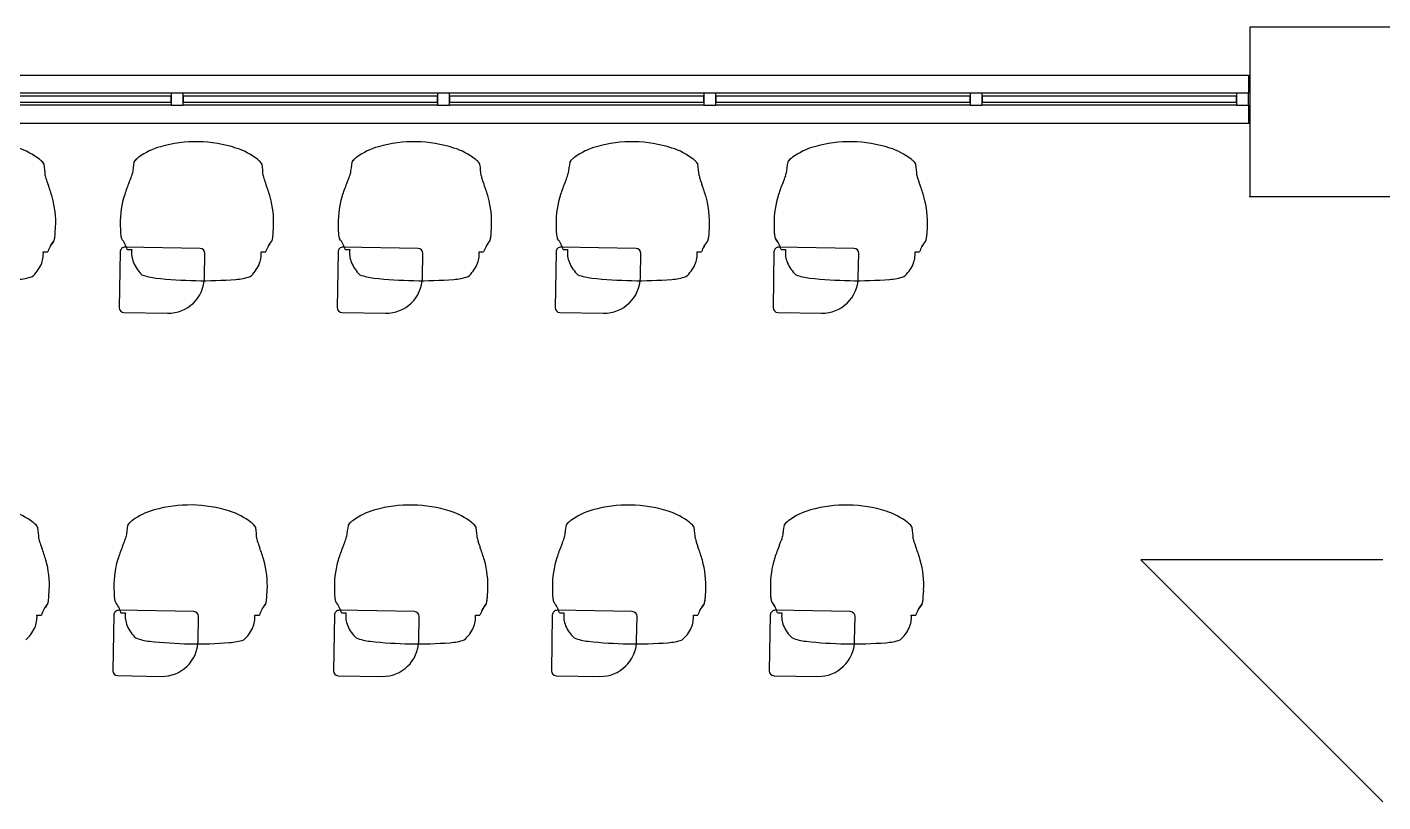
# Model space of a CAD drawing. Header units: inches. Extents: x 318758 to 339823, y 367287 to 384892.
# Drawn here: x 322164 to 327763, y 381690 to 384889 of the extents above; entities that cross this region are included whole.
import ezdxf

# ---------------------------------------------------------------- set-up
doc = ezdxf.new("R2010")
doc.units = ezdxf.units.IN
doc.header["$MEASUREMENT"] = 0
doc.layers.add('freecads.com', color=7, linetype='Continuous')

msp = doc.modelspace()

# ---------------------------------------------------------------- linework, layer by layer
at = {"layer": 'freecads.com'}
for p, q in [((327912.6, 384889), (327212.6, 384889)), ((327212.6, 384889), (327212.6, 384189)), ((319462.7, 384691), (327208.3, 384691)), ((327208.3, 384691), (327208.3, 384616)), ((322758.4, 384616), (321708.4, 384616)), ((322758.4, 384603.5), (321708.4, 384603.5)), ((321708.4, 384578.5), (322758.4, 384578.5)), ((322758.4, 384578.5), (322758.4, 384603.5)), ((323858.4, 384616), (322808.4, 384616)), ((323858.4, 384603.5), (322808.4, 384603.5)), ((322808.4, 384603.5), (322808.4, 384578.5)), ((322808.4, 384578.5), (323858.4, 384578.5)), ((323858.4, 384578.5), (323858.4, 384603.5)), ((324958.4, 384616), (323908.4, 384616)), ((324958.4, 384603.5), (323908.4, 384603.5)), ((323908.4, 384603.5), (323908.4, 384578.5)), ((323908.4, 384578.5), (324958.4, 384578.5)), ((324958.4, 384578.5), (324958.4, 384603.5)), ((326058.4, 384616), (325008.4, 384616)), ((326058.4, 384603.5), (325008.4, 384603.5)), ((325008.4, 384603.5), (325008.4, 384578.5)), ((325008.4, 384578.5), (326058.4, 384578.5)), ((326058.4, 384578.5), (326058.4, 384603.5)), ((327158.3, 384616), (326108.4, 384616)), ((327158.3, 384603.5), (326108.4, 384603.5)), ((326108.4, 384603.5), (326108.4, 384578.5)), ((326108.4, 384578.5), (327158.3, 384578.5)), ((327158.3, 384578.5), (327158.3, 384603.5)), ((322758.4, 384566), (321708.4, 384566)), ((323858.4, 384566), (322808.4, 384566)), ((324958.4, 384566), (323908.4, 384566)), ((326058.4, 384566), (325008.4, 384566)), ((327158.3, 384566), (326108.4, 384566)), ((327208.3, 384566), (327208.3, 384491)), ((327208.3, 384491), (319462.7, 384491)), ((327212.6, 384491), (327208.3, 384491)), ((327212.6, 384192.8), (327212.5, 384188.5)), ((327762.6, 384188.9), (327212.5, 384188.5)), ((327212.6, 384189), (327912.6, 384189)), ((322548.6, 384074.6), (322549.1, 384049.1)), ((323448.6, 384074.6), (323449.1, 384049.1)), ((324348.6, 384074.6), (324349.1, 384049.1)), ((325248.6, 384074.6), (325249.1, 384049.1)), ((322280.3, 384038), (322281.6, 384063.6)), ((323180.3, 384038), (323181.6, 384063.6)), ((324080.3, 384038), (324081.6, 384063.6)), ((324980.3, 384038), (324981.6, 384063.6)), ((325880.3, 384038), (325881.6, 384063.6)), ((322230.7, 383960.7), (322249.1, 383960.4)), ((322548.2, 383961), (322544.2, 383731)), ((322878.5, 383975.2), (322568.5, 383980.6)), ((322577.6, 383970.4), (322596, 383970.1)), ((322896.4, 383854.9), (322898.1, 383954.9)), ((323130.7, 383960.7), (323149.1, 383960.4)), ((323448.2, 383961), (323444.2, 383731)), ((323778.5, 383975.2), (323468.5, 383980.6)), ((323477.6, 383970.4), (323496, 383970.1)), ((323796.4, 383854.9), (323798.1, 383954.9)), ((324030.7, 383960.7), (324049.1, 383960.4)), ((324348.2, 383961), (324344.2, 383731)), ((324678.5, 383975.2), (324368.5, 383980.6)), ((324377.6, 383970.4), (324396, 383970.1)), ((324696.4, 383854.9), (324698.1, 383954.9)), ((324930.7, 383960.7), (324949.1, 383960.4)), ((325248.2, 383961), (325244.2, 383731)), ((325578.5, 383975.2), (325268.5, 383980.6)), ((325277.6, 383970.4), (325296, 383970.1)), ((325596.4, 383854.9), (325598.1, 383954.9)), ((325830.7, 383960.7), (325849.1, 383960.4)), ((322563.8, 383710.7), (322743.8, 383707.5)), ((323463.8, 383710.7), (323643.8, 383707.5)), ((324363.8, 383710.7), (324543.8, 383707.5)), ((325263.8, 383710.7), (325443.8, 383707.5)), ((327762.6, 382689.7), (326762.6, 382689.7)), ((326762.6, 382689.7), (327762.6, 381689.7)), ((326762.6, 382689.7), (327762.6, 381689.7)), ((322254.1, 382538.3), (322255.5, 382563.8)), ((322522.5, 382574.8), (322523, 382549.3)), ((323154.2, 382538.3), (323155.6, 382563.8)), ((323433.3, 382574.7), (323433.7, 382549.1)), ((324064.9, 382538.1), (324066.3, 382563.6)), ((324333.3, 382574.7), (324333.7, 382549.1)), ((324964.9, 382538.1), (324966.3, 382563.6)), ((325233.3, 382574.7), (325233.7, 382549.1)), ((325864.9, 382538.1), (325866.3, 382563.6)), ((322204.5, 382460.9), (322222.9, 382460.6)), ((322522.1, 382461.2), (322518.1, 382231.2)), ((322852.4, 382475.4), (322542.5, 382480.9)), ((322551.5, 382470.6), (322569.9, 382470.3)), ((322870.3, 382355.1), (322872.1, 382455.1)), ((323104.6, 382460.9), (323123, 382460.6)), ((323432.8, 382461.1), (323428.8, 382231.1)), ((323763.1, 382475.3), (323453.2, 382480.7)), ((323462.2, 382470.5), (323480.6, 382470.1)), ((323781, 382355), (323782.8, 382454.9)), ((324015.3, 382460.8), (324033.7, 382460.5)), ((324332.8, 382461.1), (324328.8, 382231.1)), ((324663.1, 382475.3), (324353.2, 382480.7)), ((324362.2, 382470.5), (324380.6, 382470.1)), ((324681, 382355), (324682.8, 382454.9)), ((324915.3, 382460.8), (324933.7, 382460.5)), ((325232.8, 382461.1), (325228.8, 382231.1)), ((325563.1, 382475.3), (325253.2, 382480.7)), ((325262.2, 382470.5), (325280.6, 382470.1)), ((325581, 382355), (325582.8, 382454.9)), ((325815.3, 382460.8), (325833.7, 382460.5)), ((322537.8, 382210.9), (322717.7, 382207.8)), ((323448.5, 382210.7), (323628.4, 382207.6)), ((324348.5, 382210.7), (324528.4, 382207.6)), ((325248.5, 382210.7), (325428.4, 382207.6))]:
    msp.add_line(p, q, dxfattribs=at)
at = {"layer": 'freecads.com', "extrusion": (0, 0, -1)}
for p, q in [((322808.4, 384616), (322758.4, 384616)), ((322758.4, 384616), (322758.4, 384566)), ((322808.4, 384566), (322808.4, 384616)), ((323908.4, 384616), (323858.4, 384616)), ((323858.4, 384616), (323858.4, 384566)), ((323908.4, 384566), (323908.4, 384616)), ((325008.4, 384616), (324958.4, 384616)), ((324958.4, 384616), (324958.4, 384566)), ((325008.4, 384566), (325008.4, 384616)), ((326108.4, 384616), (326058.4, 384616)), ((326058.4, 384616), (326058.4, 384566)), ((326108.4, 384566), (326108.4, 384616)), ((327208.3, 384616), (327158.3, 384616)), ((327158.3, 384616), (327158.3, 384566)), ((327208.3, 384566), (327208.3, 384616)), ((322758.4, 384566), (322808.4, 384566)), ((323858.4, 384566), (323908.4, 384566)), ((324958.4, 384566), (325008.4, 384566)), ((326058.4, 384566), (326108.4, 384566)), ((327158.3, 384566), (327208.3, 384566))]:
    msp.add_line(p, q, dxfattribs=at)
at = {"layer": 'freecads.com'}
for centre, radius, start, end in [((322861.7, 383874.5), 541, 72.2619, 105.7381), ((323761.7, 383874.5), 541, 72.2619, 105.7381), ((324661.7, 383874.5), 541, 72.2619, 105.7381), ((325561.7, 383874.5), 541, 72.2619, 105.7381), ((322041, 384120), 283, 52.1178, 72.4093), ((322727.9, 384210.9), 174.5, 126.0906, 129.8736), ((322791.1, 384122.6), 283, 105.5907, 125.8822), ((322941, 384120), 283, 52.1178, 72.4093), ((323627.9, 384210.9), 174.5, 126.0906, 129.8736), ((323691.1, 384122.6), 283, 105.5907, 125.8822), ((323841, 384120), 283, 52.1178, 72.4093), ((324527.9, 384210.9), 174.5, 126.0906, 129.8736), ((324591.1, 384122.6), 283, 105.5907, 125.8822), ((324741, 384120), 283, 52.1178, 72.4093), ((325427.9, 384210.9), 174.5, 126.0906, 129.8736), ((325491.1, 384122.6), 283, 105.5907, 125.8822), ((325641, 384120), 283, 52.1178, 72.4093), ((322107.2, 384206.1), 174.5, 48.1264, 51.9094), ((322200.2, 384307.5), 36.8, 23.2892, 50.5582), ((321752.6, 384249.1), 486.9, 3.1683, 8.6207), ((323083.8, 384241.6), 486.9, 169.3793, 174.8316), ((322638.5, 384315.6), 36.8, 127.4418, 154.7108), ((323007.2, 384206.1), 174.5, 48.1264, 51.9094), ((323100.2, 384307.5), 36.8, 23.2892, 50.5582), ((322652.6, 384249.1), 486.9, 3.1683, 8.6207), ((323983.8, 384241.6), 486.9, 169.3793, 174.8316), ((323538.5, 384315.6), 36.8, 127.4418, 154.7108), ((323907.2, 384206.1), 174.5, 48.1264, 51.9094), ((324000.2, 384307.5), 36.8, 23.2892, 50.5582), ((323552.6, 384249.1), 486.9, 3.1683, 8.6207), ((324883.8, 384241.6), 486.9, 169.3793, 174.8316), ((324438.5, 384315.6), 36.8, 127.4418, 154.7108), ((324807.2, 384206.1), 174.5, 48.1264, 51.9094), ((324900.2, 384307.5), 36.8, 23.2892, 50.5582), ((324452.6, 384249.1), 486.9, 3.1683, 8.6207), ((325783.8, 384241.6), 486.9, 169.3793, 174.8316), ((325338.5, 384315.6), 36.8, 127.4418, 154.7108), ((325707.2, 384206.1), 174.5, 48.1264, 51.9094), ((325800.2, 384307.5), 36.8, 23.2892, 50.5582), ((325352.6, 384249.1), 486.9, 3.1683, 8.6207), ((322352.9, 384295.9), 115.8, 189.8687, 202.4096), ((322587.7, 384369), 361.4, 198.9363, 201.172), ((321703.7, 384026.9), 586.5, 15.8942, 21.145), ((323125, 384017.8), 586.5, 156.8555, 162.1062), ((322253.4, 384390.5), 361.4, 336.828, 339.0636), ((322485.5, 384309.3), 115.8, 335.5912, 348.129), ((323252.9, 384295.9), 115.8, 189.8687, 202.4096), ((323487.7, 384369), 361.4, 198.9363, 201.172), ((322603.7, 384026.9), 586.5, 15.8942, 21.145), ((324025, 384017.8), 586.5, 156.8555, 162.1062), ((323153.4, 384390.5), 361.4, 336.828, 339.0636), ((323385.5, 384309.3), 115.8, 335.5912, 348.129), ((324152.9, 384295.9), 115.8, 189.8687, 202.4096), ((324387.7, 384369), 361.4, 198.9363, 201.172), ((323503.7, 384026.9), 586.5, 15.8942, 21.145), ((324925, 384017.8), 586.5, 156.8555, 162.1062), ((324053.4, 384390.5), 361.4, 336.828, 339.0636), ((324285.5, 384309.3), 115.8, 335.5912, 348.129), ((325052.9, 384295.9), 115.8, 189.8687, 202.4096), ((325287.7, 384369), 361.4, 198.9363, 201.172), ((324403.7, 384026.9), 586.5, 15.8942, 21.145), ((325825, 384017.8), 586.5, 156.8555, 162.1062), ((324953.4, 384390.5), 361.4, 336.828, 339.0636), ((325185.5, 384309.3), 115.8, 335.5912, 348.129), ((325952.9, 384295.9), 115.8, 189.8687, 202.4096), ((326187.7, 384369), 361.4, 198.9363, 201.172), ((325303.7, 384026.9), 586.5, 15.8942, 21.145), ((321904.4, 384084), 377.7, 356.8916, 15.8975), ((322926.3, 384081.9), 377.7, 162.1025, 181.1084), ((322804.4, 384084), 377.7, 356.8916, 15.8975), ((323826.3, 384081.9), 377.7, 162.1025, 181.1084), ((323704.4, 384084), 377.7, 356.8916, 15.8975), ((324726.3, 384081.9), 377.7, 162.1025, 181.1084), ((324604.4, 384084), 377.7, 356.8916, 15.8975), ((325626.3, 384081.9), 377.7, 162.1025, 181.1084), ((325504.4, 384084), 377.7, 356.8916, 15.8975), ((322445.8, 383930.7), 137.6, 16.7695, 37.7281), ((323345.8, 383930.7), 137.6, 16.7695, 37.7281), ((324245.8, 383930.7), 137.6, 16.7695, 37.7281), ((325145.8, 383930.7), 137.6, 16.7695, 37.7281), ((322126.6, 383951.4), 104.4, 335.4075, 5.0968), ((322379.3, 383916.1), 137.6, 140.2719, 161.2305), ((322568.2, 383960.6), 20, 89, 179), ((322699.6, 383957.2), 104.4, 172.9032, 202.5925), ((322878.1, 383955.2), 20, 359, 89), ((323026.6, 383951.4), 104.4, 335.4075, 5.0968), ((323279.3, 383916.1), 137.6, 140.2719, 161.2305), ((323468.2, 383960.6), 20, 89, 179), ((323599.6, 383957.2), 104.4, 172.9032, 202.5925), ((323778.1, 383955.2), 20, 359, 89), ((323926.6, 383951.4), 104.4, 335.4075, 5.0968), ((324179.3, 383916.1), 137.6, 140.2719, 161.2305), ((324368.2, 383960.6), 20, 89, 179), ((324499.6, 383957.2), 104.4, 172.9032, 202.5925), ((324678.1, 383955.2), 20, 359, 89), ((324826.6, 383951.4), 104.4, 335.4075, 5.0968), ((325079.3, 383916.1), 137.6, 140.2719, 161.2305), ((325268.2, 383960.6), 20, 89, 179), ((325399.6, 383957.2), 104.4, 172.9032, 202.5925), ((325578.1, 383955.2), 20, 359, 89), ((325726.6, 383951.4), 104.4, 335.4075, 5.0968), ((325979.3, 383916.1), 137.6, 140.2719, 161.2305), ((322088.5, 383968.9), 146.4, 311.0966, 335.4075), ((322738.4, 383973.3), 146.4, 202.5925, 226.9034), ((322988.5, 383968.9), 146.4, 311.0966, 335.4075), ((323638.4, 383973.3), 146.4, 202.5925, 226.9034), ((323888.5, 383968.9), 146.4, 311.0966, 335.4075), ((324538.4, 383973.3), 146.4, 202.5925, 226.9034), ((324788.5, 383968.9), 146.4, 311.0966, 335.4075), ((325438.4, 383973.3), 146.4, 202.5925, 226.9034), ((325688.5, 383968.9), 146.4, 311.0966, 335.4075), ((322106.6, 384100.8), 254.5, 274.345, 287.8748), ((322723.1, 384096.7), 245.4, 249.8057, 263.655), ((322891.7, 385613.2), 1771.3, 263.655, 274.345), ((322746.4, 383857.5), 150, 269, 359), ((323006.6, 384100.8), 254.5, 274.345, 287.8748), ((323623.1, 384096.7), 245.4, 249.8057, 263.655), ((323791.7, 385613.2), 1771.3, 263.655, 274.345), ((323646.4, 383857.5), 150, 269, 359), ((323906.6, 384100.8), 254.5, 274.345, 287.8748), ((324523.1, 384096.7), 245.4, 249.8057, 263.655), ((324691.7, 385613.2), 1771.3, 263.655, 274.345), ((324546.4, 383857.5), 150, 269, 359), ((324806.6, 384100.8), 254.5, 274.345, 287.8748), ((325423.1, 384096.7), 245.4, 249.8057, 263.655), ((325591.7, 385613.2), 1771.3, 263.655, 274.345), ((325446.4, 383857.5), 150, 269, 359), ((325706.6, 384100.8), 254.5, 274.345, 287.8748), ((322564.2, 383730.7), 20, 179, 269), ((323464.2, 383730.7), 20, 179, 269), ((324364.2, 383730.7), 20, 179, 269), ((325264.2, 383730.7), 20, 179, 269), ((322765, 382622.8), 283, 105.5907, 125.8822), ((322835.7, 382374.7), 541, 72.2619, 105.7381), ((323675.7, 382622.7), 283, 105.5907, 125.8822), ((323746.4, 382374.6), 541, 72.2619, 105.7381), ((324575.7, 382622.7), 283, 105.5907, 125.8822), ((324646.4, 382374.6), 541, 72.2619, 105.7381), ((325475.7, 382622.7), 283, 105.5907, 125.8822), ((325546.4, 382374.6), 541, 72.2619, 105.7381), ((322014.8, 382620.2), 283, 52.1178, 72.4093), ((322081, 382706.3), 174.5, 48.1264, 51.9094), ((322174.1, 382807.8), 36.8, 23.2892, 50.5582), ((322612.4, 382815.8), 36.8, 127.4418, 154.7108), ((322701.9, 382711.2), 174.5, 126.0906, 129.8736), ((322914.9, 382620.2), 283, 52.1178, 72.4093), ((322981.1, 382706.3), 174.5, 48.1264, 51.9094), ((323074.2, 382807.8), 36.8, 23.2892, 50.5582), ((323523.1, 382815.7), 36.8, 127.4418, 154.7108), ((323612.6, 382711), 174.5, 126.0906, 129.8736), ((323825.7, 382620.1), 283, 52.1178, 72.4093), ((323891.8, 382706.1), 174.5, 48.1264, 51.9094), ((323984.9, 382807.6), 36.8, 23.2892, 50.5582), ((324423.1, 382815.7), 36.8, 127.4418, 154.7108), ((324512.6, 382711), 174.5, 126.0906, 129.8736), ((324725.7, 382620.1), 283, 52.1178, 72.4093), ((324791.8, 382706.1), 174.5, 48.1264, 51.9094), ((324884.9, 382807.6), 36.8, 23.2892, 50.5582), ((325323.1, 382815.7), 36.8, 127.4418, 154.7108), ((325412.6, 382711), 174.5, 126.0906, 129.8736), ((325625.7, 382620.1), 283, 52.1178, 72.4093), ((325691.8, 382706.1), 174.5, 48.1264, 51.9094), ((325784.9, 382807.6), 36.8, 23.2892, 50.5582), ((321726.4, 382749.3), 486.9, 3.1683, 8.6207), ((322459.4, 382809.5), 115.8, 335.5912, 348.129), ((323057.7, 382741.8), 486.9, 169.3793, 174.8316), ((322626.5, 382749.3), 486.9, 3.1683, 8.6207), ((323370.1, 382809.3), 115.8, 335.5912, 348.129), ((323968.4, 382741.6), 486.9, 169.3793, 174.8316), ((323537.3, 382749.2), 486.9, 3.1683, 8.6207), ((324270.1, 382809.3), 115.8, 335.5912, 348.129), ((324868.4, 382741.6), 486.9, 169.3793, 174.8316), ((324437.3, 382749.2), 486.9, 3.1683, 8.6207), ((325170.1, 382809.3), 115.8, 335.5912, 348.129), ((325768.4, 382741.6), 486.9, 169.3793, 174.8316), ((325337.3, 382749.2), 486.9, 3.1683, 8.6207), ((322326.7, 382796.1), 115.8, 189.8687, 202.4096), ((322561.5, 382869.2), 361.4, 198.9363, 201.172), ((321677.5, 382527.1), 586.5, 15.8942, 21.145), ((323098.9, 382518), 586.5, 156.8555, 162.1062), ((322227.3, 382890.8), 361.4, 336.828, 339.0636), ((323226.8, 382796.1), 115.8, 189.8687, 202.4096), ((323461.6, 382869.2), 361.4, 198.9363, 201.172), ((322577.6, 382527.1), 586.5, 15.8942, 21.145), ((324009.6, 382517.9), 586.5, 156.8555, 162.1062), ((323138, 382890.6), 361.4, 336.828, 339.0636), ((324137.6, 382795.9), 115.8, 189.8687, 202.4096), ((324372.4, 382869.1), 361.4, 198.9363, 201.172), ((323488.3, 382527), 586.5, 15.8942, 21.145), ((324909.6, 382517.9), 586.5, 156.8555, 162.1062), ((324038, 382890.6), 361.4, 336.828, 339.0636), ((325037.6, 382795.9), 115.8, 189.8687, 202.4096), ((325272.4, 382869.1), 361.4, 198.9363, 201.172), ((324388.3, 382527), 586.5, 15.8942, 21.145), ((325809.6, 382517.9), 586.5, 156.8555, 162.1062), ((324938, 382890.6), 361.4, 336.828, 339.0636), ((325937.6, 382795.9), 115.8, 189.8687, 202.4096), ((326172.4, 382869.1), 361.4, 198.9363, 201.172), ((325288.3, 382527), 586.5, 15.8942, 21.145), ((321878.3, 382584.3), 377.7, 356.8916, 15.8975), ((322900.2, 382582.1), 377.7, 162.1025, 181.1084), ((322778.4, 382584.3), 377.7, 356.8916, 15.8975), ((323810.9, 382582), 377.7, 162.1025, 181.1084), ((323689.1, 382584.1), 377.7, 356.8916, 15.8975), ((324710.9, 382582), 377.7, 162.1025, 181.1084), ((324589.1, 382584.1), 377.7, 356.8916, 15.8975), ((325610.9, 382582), 377.7, 162.1025, 181.1084), ((325489.1, 382584.1), 377.7, 356.8916, 15.8975), ((322353.2, 382416.4), 137.6, 140.2719, 161.2305), ((322419.8, 382430.9), 137.6, 16.7695, 37.7281), ((323253.3, 382416.4), 137.6, 140.2719, 161.2305), ((323330.5, 382430.8), 137.6, 16.7695, 37.7281), ((324164, 382416.2), 137.6, 140.2719, 161.2305), ((324230.5, 382430.8), 137.6, 16.7695, 37.7281), ((325064, 382416.2), 137.6, 140.2719, 161.2305), ((325130.5, 382430.8), 137.6, 16.7695, 37.7281), ((325964, 382416.2), 137.6, 140.2719, 161.2305), ((322100.5, 382451.7), 104.4, 335.4075, 5.0968), ((322542.1, 382460.9), 20, 89, 179), ((322673.5, 382457.4), 104.4, 172.9032, 202.5925), ((322852.1, 382455.4), 20, 359, 89), ((323000.6, 382451.7), 104.4, 335.4075, 5.0968), ((323452.8, 382460.7), 20, 89, 179), ((323584.2, 382457.2), 104.4, 172.9032, 202.5925), ((323762.8, 382455.3), 20, 359, 89), ((323911.3, 382451.5), 104.4, 335.4075, 5.0968), ((324352.8, 382460.7), 20, 89, 179), ((324484.2, 382457.2), 104.4, 172.9032, 202.5925), ((324662.8, 382455.3), 20, 359, 89), ((324811.3, 382451.5), 104.4, 335.4075, 5.0968), ((325252.8, 382460.7), 20, 89, 179), ((325384.2, 382457.2), 104.4, 172.9032, 202.5925), ((325562.8, 382455.3), 20, 359, 89), ((325711.3, 382451.5), 104.4, 335.4075, 5.0968), ((322062.3, 382469.1), 146.4, 311.0966, 335.4075), ((322712.3, 382473.5), 146.4, 202.5925, 226.9034), ((322962.4, 382469.1), 146.4, 311.0966, 335.4075), ((323623, 382473.4), 146.4, 202.5925, 226.9034), ((323873.1, 382469), 146.4, 311.0966, 335.4075), ((324523, 382473.4), 146.4, 202.5925, 226.9034), ((324773.1, 382469), 146.4, 311.0966, 335.4075), ((325423, 382473.4), 146.4, 202.5925, 226.9034), ((325673.1, 382469), 146.4, 311.0966, 335.4075), ((322697, 382596.9), 245.4, 249.8057, 263.655), ((322865.6, 384113.5), 1771.3, 263.655, 274.345), ((322720.3, 382357.7), 150, 269, 359), ((322980.5, 382601), 254.5, 274.345, 287.8748), ((323607.7, 382596.8), 245.4, 249.8057, 263.655), ((323776.3, 384113.3), 1771.3, 263.655, 274.345), ((323631.1, 382357.6), 150, 269, 359), ((323891.3, 382600.8), 254.5, 274.345, 287.8748), ((324507.7, 382596.8), 245.4, 249.8057, 263.655), ((324676.3, 384113.3), 1771.3, 263.655, 274.345), ((324531.1, 382357.6), 150, 269, 359), ((324791.3, 382600.8), 254.5, 274.345, 287.8748), ((325407.7, 382596.8), 245.4, 249.8057, 263.655), ((325576.3, 384113.3), 1771.3, 263.655, 274.345), ((325431.1, 382357.6), 150, 269, 359), ((325691.3, 382600.8), 254.5, 274.345, 287.8748), ((322538.1, 382230.9), 20, 179, 269), ((323448.8, 382230.7), 20, 179, 269), ((324348.8, 382230.7), 20, 179, 269), ((325248.8, 382230.7), 20, 179, 269)]:
    msp.add_arc(centre, radius, start, end, dxfattribs=at)
for points in [[(322617.7, 384346.1), (322616.8, 384345.4), (322615, 384343.9), (322612.6, 384341.6), (322610.4, 384339.3), (322608.4, 384337), (322606.7, 384334.7), (322606, 384333.3), (322605.7, 384332.6)], [(323517.7, 384346.1), (323516.8, 384345.4), (323515, 384343.9), (323512.6, 384341.6), (323510.4, 384339.3), (323508.4, 384337), (323506.7, 384334.7), (323506, 384333.3), (323505.7, 384332.6)], [(324417.7, 384346.1), (324416.8, 384345.4), (324415, 384343.9), (324412.6, 384341.6), (324410.4, 384339.3), (324408.4, 384337), (324406.7, 384334.7), (324406, 384333.3), (324405.7, 384332.6)], [(325317.7, 384346.1), (325316.8, 384345.4), (325315, 384343.9), (325312.6, 384341.6), (325310.4, 384339.3), (325308.4, 384337), (325306.7, 384334.7), (325306, 384333.3), (325305.7, 384332.6)], [(322233.6, 384323.4), (322233.3, 384324), (322232.6, 384325.5), (322231, 384327.8), (322229.2, 384330.3), (322227, 384332.7), (322224.7, 384335), (322223, 384336.6), (322222.1, 384337.3)], [(323133.6, 384323.4), (323133.3, 384324), (323132.6, 384325.5), (323131, 384327.8), (323129.2, 384330.3), (323127, 384332.7), (323124.7, 384335), (323123, 384336.6), (323122.1, 384337.3)], [(324033.6, 384323.4), (324033.3, 384324), (324032.6, 384325.5), (324031, 384327.8), (324029.2, 384330.3), (324027, 384332.7), (324024.7, 384335), (324023, 384336.6), (324022.1, 384337.3)], [(324933.6, 384323.4), (324933.3, 384324), (324932.6, 384325.5), (324931, 384327.8), (324929.2, 384330.3), (324927, 384332.7), (324924.7, 384335), (324923, 384336.6), (324922.1, 384337.3)], [(325833.6, 384323.4), (325833.3, 384324), (325832.6, 384325.5), (325831, 384327.8), (325829.2, 384330.3), (325827, 384332.7), (325824.7, 384335), (325823, 384336.6), (325822.1, 384337.3)], [(322242.3, 384261.8), (322242, 384262.7), (322241.7, 384263.6), (322241.4, 384264.5)], [(323142.3, 384261.8), (323142, 384262.7), (323141.7, 384263.6), (323141.4, 384264.5)], [(324042.3, 384261.8), (324042, 384262.7), (324041.7, 384263.6), (324041.4, 384264.5)], [(324942.3, 384261.8), (324942, 384262.7), (324941.7, 384263.6), (324941.4, 384264.5)], [(325295.8, 384274), (325295.5, 384273.2), (325295.2, 384272.3), (325294.9, 384271.4)], [(325842.3, 384261.8), (325842, 384262.7), (325841.7, 384263.6), (325841.4, 384264.5)], [(322273.5, 384004.1), (322274, 384004.6), (322274.8, 384006.1), (322276.1, 384009.3), (322277.2, 384013.5), (322278.2, 384018.6), (322278.8, 384022.4), (322279.1, 384024.4)], [(323173.5, 384004.1), (323174, 384004.6), (323174.8, 384006.1), (323176.1, 384009.3), (323177.2, 384013.5), (323178.2, 384018.6), (323178.8, 384022.4), (323179.1, 384024.4)], [(324073.5, 384004.1), (324074, 384004.6), (324074.8, 384006.1), (324076.1, 384009.3), (324077.2, 384013.5), (324078.2, 384018.6), (324078.8, 384022.4), (324079.1, 384024.4)], [(324973.5, 384004.1), (324974, 384004.6), (324974.8, 384006.1), (324976.1, 384009.3), (324977.2, 384013.5), (324978.2, 384018.6), (324978.8, 384022.4), (324979.1, 384024.4)], [(325254.7, 384014.9), (325260.1, 384007.6), (325264.7, 384000.4), (325268.4, 383993.1)], [(325873.5, 384004.1), (325874, 384004.6), (325874.8, 384006.1), (325876.1, 384009.3), (325877.2, 384013.5), (325878.2, 384018.6), (325878.8, 384022.4), (325879.1, 384024.4)], [(322259, 383982.8), (322263, 383989.9), (322267.9, 383997), (322273.5, 384004.1)], [(323159, 383982.8), (323163, 383989.9), (323167.9, 383997), (323173.5, 384004.1)], [(324059, 383982.8), (324063, 383989.9), (324067.9, 383997), (324073.5, 384004.1)], [(324959, 383982.8), (324963, 383989.9), (324967.9, 383997), (324973.5, 384004.1)], [(325859, 383982.8), (325863, 383989.9), (325867.9, 383997), (325873.5, 384004.1)], [(322207.4, 382823.6), (322207.1, 382824.3), (322206.5, 382825.7), (322204.8, 382828.1), (322203, 382830.5), (322200.8, 382832.9), (322198.5, 382835.3), (322196.8, 382836.8), (322195.9, 382837.5)], [(322591.6, 382846.3), (322590.7, 382845.6), (322589, 382844.2), (322586.6, 382841.9), (322584.3, 382839.6), (322582.4, 382837.2), (322580.7, 382834.9), (322579.9, 382833.5), (322579.6, 382832.8)], [(323107.5, 382823.6), (323107.2, 382824.3), (323106.6, 382825.7), (323104.9, 382828.1), (323103.1, 382830.5), (323100.9, 382832.9), (323098.6, 382835.3), (323096.9, 382836.8), (323096, 382837.5)], [(323502.3, 382846.2), (323501.4, 382845.5), (323499.7, 382844), (323497.3, 382841.7), (323495, 382839.4), (323493.1, 382837), (323491.4, 382834.7), (323490.7, 382833.3), (323490.4, 382832.7)], [(324018.2, 382823.5), (324018, 382824.1), (324017.3, 382825.6), (324015.7, 382827.9), (324013.8, 382830.3), (324011.6, 382832.7), (324009.3, 382835.1), (324007.6, 382836.6), (324006.8, 382837.4)], [(324402.3, 382846.2), (324401.4, 382845.5), (324399.7, 382844), (324397.3, 382841.7), (324395, 382839.4), (324393.1, 382837), (324391.4, 382834.7), (324390.7, 382833.3), (324390.4, 382832.7)], [(324918.2, 382823.5), (324918, 382824.1), (324917.3, 382825.6), (324915.7, 382827.9), (324913.8, 382830.3), (324911.6, 382832.7), (324909.3, 382835.1), (324907.6, 382836.6), (324906.8, 382837.4)], [(325302.3, 382846.2), (325301.4, 382845.5), (325299.7, 382844), (325297.3, 382841.7), (325295, 382839.4), (325293.1, 382837), (325291.4, 382834.7), (325290.7, 382833.3), (325290.4, 382832.7)], [(325818.2, 382823.5), (325818, 382824.1), (325817.3, 382825.6), (325815.7, 382827.9), (325813.8, 382830.3), (325811.6, 382832.7), (325809.3, 382835.1), (325807.6, 382836.6), (325806.8, 382837.4)], [(322216.1, 382762), (322215.8, 382763), (322215.5, 382763.9), (322215.3, 382764.7)], [(323116.2, 382762), (323115.9, 382763), (323115.6, 382763.9), (323115.4, 382764.7)], [(324026.9, 382761.9), (324026.6, 382762.8), (324026.4, 382763.7), (324026.1, 382764.6)], [(324926.9, 382761.9), (324926.6, 382762.8), (324926.4, 382763.7), (324926.1, 382764.6)], [(325280.4, 382774.1), (325280.2, 382773.2), (325279.8, 382772.4), (325279.5, 382771.4)], [(325826.9, 382761.9), (325826.6, 382762.8), (325826.4, 382763.7), (325826.1, 382764.6)], [(322232.8, 382483), (322236.8, 382490.2), (322241.7, 382497.3), (322247.3, 382504.3)], [(322247.3, 382504.3), (322247.8, 382504.8), (322248.6, 382506.3), (322249.9, 382509.5), (322251, 382513.8), (322252.1, 382518.8), (322252.6, 382522.7), (322252.9, 382524.7)], [(323132.9, 382483), (323137, 382490.2), (323141.8, 382497.2), (323147.4, 382504.3)], [(323147.4, 382504.3), (323147.9, 382504.8), (323148.8, 382506.3), (323150, 382509.5), (323151.1, 382513.8), (323152.2, 382518.8), (323152.7, 382522.7), (323153, 382524.7)], [(324043.6, 382482.9), (324047.7, 382490), (324052.5, 382497.1), (324058.2, 382504.1)], [(324058.2, 382504.1), (324058.6, 382504.7), (324059.5, 382506.1), (324060.7, 382509.4), (324061.9, 382513.6), (324062.9, 382518.7), (324063.5, 382522.5), (324063.7, 382524.5)], [(324943.6, 382482.9), (324947.7, 382490), (324952.5, 382497.1), (324958.2, 382504.1)], [(324958.2, 382504.1), (324958.6, 382504.7), (324959.5, 382506.1), (324960.7, 382509.4), (324961.9, 382513.6), (324962.9, 382518.7), (324963.5, 382522.5), (324963.7, 382524.5)], [(325239.3, 382514.9), (325244.7, 382507.7), (325249.3, 382500.5), (325253.1, 382493.2)], [(325843.6, 382482.9), (325847.7, 382490), (325852.5, 382497.1), (325858.2, 382504.1)], [(325858.2, 382504.1), (325858.6, 382504.7), (325859.5, 382506.1), (325860.7, 382509.4), (325861.9, 382513.6), (325862.9, 382518.7), (325863.5, 382522.5), (325863.7, 382524.5)]]:
    msp.add_open_spline(points, degree=3, dxfattribs=at)
for points, knots in [([(322273.5, 384004.1), (322274, 384004.6), (322274.8, 384006.1), (322276.1, 384009.4), (322277.3, 384013.7), (322278.6, 384020.6), (322279.7, 384029), (322280.2, 384035.7), (322280.3, 384038)], [0, 0, 0, 0, 0.142857, 0.285714, 0.428571, 0.571429, 0.857143, 1, 1, 1, 1]), ([(322549.1, 384049.1), (322549.1, 384046.7), (322549.3, 384042.2), (322549.9, 384033.6), (322550.9, 384026.1), (322552.3, 384020.3), (322553.4, 384016.9), (322554.2, 384015.4), (322554.7, 384014.9)], [0, 0, 0, 0, 0.142857, 0.285714, 0.571429, 0.714286, 0.857143, 1, 1, 1, 1]), ([(323173.5, 384004.1), (323174, 384004.6), (323174.8, 384006.1), (323176.1, 384009.4), (323177.3, 384013.7), (323178.6, 384020.6), (323179.7, 384029), (323180.2, 384035.7), (323180.3, 384038)], [0, 0, 0, 0, 0.142857, 0.285714, 0.428571, 0.571429, 0.857143, 1, 1, 1, 1]), ([(323449.1, 384049.1), (323449.1, 384046.7), (323449.3, 384042.2), (323449.9, 384033.6), (323450.9, 384026.1), (323452.3, 384020.3), (323453.4, 384016.9), (323454.2, 384015.4), (323454.7, 384014.9)], [0, 0, 0, 0, 0.142857, 0.285714, 0.571429, 0.714286, 0.857143, 1, 1, 1, 1]), ([(324073.5, 384004.1), (324074, 384004.6), (324074.8, 384006.1), (324076.1, 384009.4), (324077.3, 384013.7), (324078.6, 384020.6), (324079.7, 384029), (324080.2, 384035.7), (324080.3, 384038)], [0, 0, 0, 0, 0.142857, 0.285714, 0.428571, 0.571429, 0.857143, 1, 1, 1, 1]), ([(324349.1, 384049.1), (324349.1, 384046.7), (324349.3, 384042.2), (324349.9, 384033.6), (324350.9, 384026.1), (324352.3, 384020.3), (324353.4, 384016.9), (324354.2, 384015.4), (324354.7, 384014.9)], [0, 0, 0, 0, 0.142857, 0.285714, 0.571429, 0.714286, 0.857143, 1, 1, 1, 1]), ([(324973.5, 384004.1), (324974, 384004.6), (324974.8, 384006.1), (324976.1, 384009.4), (324977.3, 384013.7), (324978.6, 384020.6), (324979.7, 384029), (324980.2, 384035.7), (324980.3, 384038)], [0, 0, 0, 0, 0.142857, 0.285714, 0.428571, 0.571429, 0.857143, 1, 1, 1, 1]), ([(325249.1, 384049.1), (325249.1, 384046.7), (325249.3, 384042.2), (325249.9, 384033.6), (325250.9, 384026.1), (325252.3, 384020.3), (325253.4, 384016.9), (325254.2, 384015.4), (325254.7, 384014.9)], [0, 0, 0, 0, 0.142857, 0.285714, 0.571429, 0.714286, 0.857143, 1, 1, 1, 1]), ([(325249.8, 384035.4), (325250.2, 384031.4), (325251, 384025.9), (325252.3, 384020.2), (325253.4, 384016.9), (325254.2, 384015.4), (325254.7, 384014.9)], [0.2857143, 0.2857143, 0.2857143, 0.2857143, 0.5714286, 0.7142857, 0.8571429, 1, 1, 1, 1]), ([(325873.5, 384004.1), (325874, 384004.6), (325874.8, 384006.1), (325876.1, 384009.4), (325877.3, 384013.7), (325878.6, 384020.6), (325879.7, 384029), (325880.2, 384035.7), (325880.3, 384038)], [0, 0, 0, 0, 0.142857, 0.285714, 0.428571, 0.571429, 0.857143, 1, 1, 1, 1]), ([(322247.3, 382504.3), (322247.8, 382504.9), (322248.7, 382506.3), (322249.9, 382509.7), (322251.1, 382514), (322252.5, 382520.9), (322253.5, 382529.2), (322254, 382535.9), (322254.1, 382538.3)], [0, 0, 0, 0, 0.142857, 0.285714, 0.428571, 0.571429, 0.857143, 1, 1, 1, 1]), ([(322523, 382549.3), (322523.1, 382547), (322523.2, 382542.5), (322523.8, 382533.8), (322524.8, 382526.3), (322526.2, 382520.5), (322527.3, 382517.2), (322528.2, 382515.7), (322528.6, 382515.1)], [0, 0, 0, 0, 0.142857, 0.285714, 0.571429, 0.714286, 0.857143, 1, 1, 1, 1]), ([(323147.4, 382504.3), (323147.9, 382504.9), (323148.8, 382506.3), (323150, 382509.7), (323151.2, 382514), (323152.6, 382520.9), (323153.6, 382529.2), (323154.1, 382535.9), (323154.2, 382538.3)], [0, 0, 0, 0, 0.142857, 0.285714, 0.428571, 0.571429, 0.857143, 1, 1, 1, 1]), ([(323433.7, 382549.1), (323433.8, 382546.8), (323433.9, 382542.3), (323434.5, 382533.7), (323435.6, 382526.2), (323436.9, 382520.4), (323438, 382517), (323438.9, 382515.5), (323439.3, 382514.9)], [0, 0, 0, 0, 0.142857, 0.285714, 0.571429, 0.714286, 0.857143, 1, 1, 1, 1]), ([(324058.2, 382504.1), (324058.6, 382504.7), (324059.5, 382506.2), (324060.8, 382509.5), (324061.9, 382513.8), (324063.3, 382520.7), (324064.3, 382529), (324064.8, 382535.8), (324064.9, 382538.1)], [0, 0, 0, 0, 0.142857, 0.285714, 0.428571, 0.571429, 0.857143, 1, 1, 1, 1]), ([(324333.7, 382549.1), (324333.8, 382546.8), (324333.9, 382542.3), (324334.5, 382533.7), (324335.6, 382526.2), (324336.9, 382520.4), (324338, 382517), (324338.9, 382515.5), (324339.3, 382514.9)], [0, 0, 0, 0, 0.142857, 0.285714, 0.571429, 0.714286, 0.857143, 1, 1, 1, 1]), ([(324958.2, 382504.1), (324958.6, 382504.7), (324959.5, 382506.2), (324960.8, 382509.5), (324961.9, 382513.8), (324963.3, 382520.7), (324964.3, 382529), (324964.8, 382535.8), (324964.9, 382538.1)], [0, 0, 0, 0, 0.142857, 0.285714, 0.428571, 0.571429, 0.857143, 1, 1, 1, 1]), ([(325233.7, 382549.1), (325233.8, 382546.8), (325233.9, 382542.3), (325234.5, 382533.7), (325235.6, 382526.2), (325236.9, 382520.4), (325238, 382517), (325238.9, 382515.5), (325239.3, 382514.9)], [0, 0, 0, 0, 0.142857, 0.285714, 0.571429, 0.714286, 0.857143, 1, 1, 1, 1]), ([(325234.5, 382535.5), (325234.8, 382531.5), (325235.6, 382525.9), (325236.9, 382520.3), (325238.1, 382517), (325238.9, 382515.5), (325239.3, 382514.9)], [0.2857143, 0.2857143, 0.2857143, 0.2857143, 0.5714286, 0.7142857, 0.8571429, 1, 1, 1, 1]), ([(325858.2, 382504.1), (325858.6, 382504.7), (325859.5, 382506.2), (325860.8, 382509.5), (325861.9, 382513.8), (325863.3, 382520.7), (325864.3, 382529), (325864.8, 382535.8), (325864.9, 382538.1)], [0, 0, 0, 0, 0.142857, 0.285714, 0.428571, 0.571429, 0.857143, 1, 1, 1, 1])]:
    msp.add_open_spline(points, degree=3, knots=knots, dxfattribs=at)

doc.saveas('drawing.dxf')
